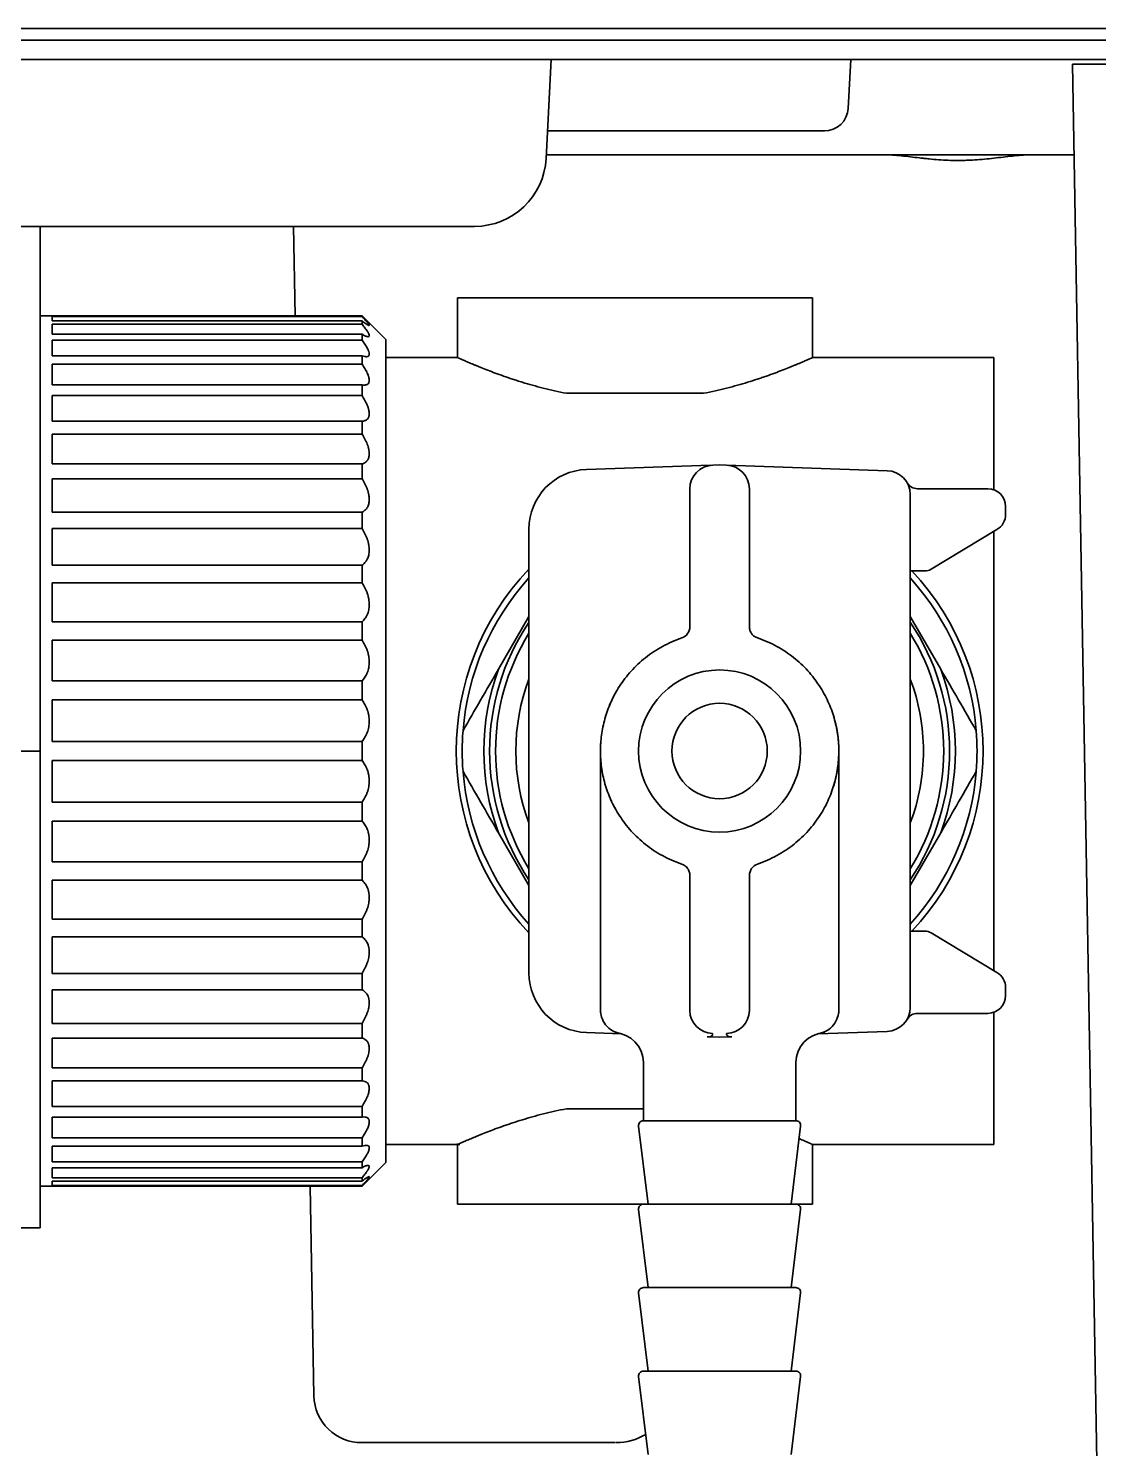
# Model space of a CAD drawing. Extents: x 6336 to 10269, y -393 to 3036.
# Drawn here: x 9516.5 to 9561.4, y 1312.8 to 1372.3 of the extents above; entities that cross this region are included whole.
import ezdxf

# ---------------------------------------------------------------- set-up
doc = ezdxf.new("R2010")
doc.units = 0
doc.header["$LTSCALE"] = 5
doc.layers.add('1', color=7, linetype='CONTINUOUS', true_color=0xffffff)

msp = doc.modelspace()

# ---------------------------------------------------------------- linework, layer by layer
at = {"layer": '1', "color": 7, "linetype": 'Continuous', "lineweight": 35}
for p, q in [((10128.809, 1372.326), (9500.337, 1372.326)), ((10131.473, 1371.826), (9497.273, 1371.826)), ((10131.473, 1371.026), (9497.273, 1371.026)), ((9538.41, 1371.026), (9538.192, 1366.869)), ((9550.973, 1371.026), (9550.865, 1368.974)), ((9560.273, 1370.826), (9564.272, 1370.826)), ((9561.373, 1307.791), (9560.273, 1370.826)), ((9538.252, 1368.026), (9548.869, 1368.026)), ((9548.869, 1368.026), (9549.867, 1368.026)), ((9538.2, 1367.026), (9554.441, 1367.026)), ((9556.504, 1367.026), (9560.339, 1367.026)), ((9515.75, 1364.026), (9535.196, 1364.026)), ((9516.973, 1364.026), (9516.973, 1342.026)), ((9527.661, 1360.275), (9527.595, 1364.026)), ((9534.473, 1361.026), (9549.373, 1361.026)), ((9534.473, 1361.026), (9534.473, 1358.522)), ((9549.373, 1358.522), (9549.373, 1361.026)), ((9517.473, 1360.276), (9516.973, 1360.276)), ((9530.473, 1360.275), (9517.473, 1360.275)), ((9517.473, 1360.064), (9517.473, 1360.247)), ((9517.473, 1360.247), (9530.473, 1360.247)), ((9530.473, 1360.247), (9530.473, 1360.275)), ((9531.473, 1359.276), (9530.61, 1360.139)), ((9530.473, 1360.064), (9517.473, 1360.064)), ((9517.473, 1359.503), (9517.473, 1359.925)), ((9517.473, 1359.925), (9530.473, 1359.925)), ((9530.473, 1359.925), (9530.473, 1360.064)), ((9530.473, 1359.503), (9517.473, 1359.503)), ((9517.473, 1358.601), (9517.473, 1359.254)), ((9517.473, 1359.254), (9530.473, 1359.254)), ((9530.473, 1359.254), (9530.473, 1359.503)), ((9531.473, 1359.276), (9531.473, 1324.776)), ((9530.473, 1358.601), (9517.473, 1358.601)), ((9530.473, 1358.249), (9530.473, 1358.601)), ((9534.482, 1358.526), (9531.473, 1358.526)), ((9556.973, 1358.526), (9549.363, 1358.526)), ((9556.973, 1352.983), (9556.973, 1358.526)), ((9517.473, 1357.377), (9517.473, 1358.249)), ((9517.473, 1358.249), (9530.473, 1358.249)), ((9530.473, 1357.377), (9517.473, 1357.377)), ((9530.473, 1356.927), (9530.473, 1357.377)), ((9517.473, 1355.854), (9517.473, 1356.927)), ((9517.473, 1356.927), (9530.473, 1356.927)), ((9544.796, 1357.026), (9539.05, 1357.026)), ((9530.473, 1355.854), (9517.473, 1355.854)), ((9530.473, 1355.316), (9530.473, 1355.854)), ((9517.473, 1354.062), (9517.473, 1355.316)), ((9517.473, 1355.316), (9530.473, 1355.316)), ((9530.473, 1354.062), (9517.473, 1354.062)), ((9530.473, 1353.446), (9530.473, 1354.062)), ((9539.886, 1353.831), (9545.088, 1354.013)), ((9545.188, 1354.016), (9545.473, 1354.026)), ((9545.473, 1354.026), (9545.758, 1354.016)), ((9545.756, 1354.016), (9552.508, 1353.78)), ((9517.473, 1352.036), (9517.473, 1353.446)), ((9517.473, 1353.446), (9530.473, 1353.446)), ((9553.775, 1353.026), (9556.723, 1353.026)), ((9553.473, 1352.781), (9553.473, 1351.782)), ((9530.473, 1352.036), (9517.473, 1352.036)), ((9530.473, 1351.354), (9530.473, 1352.036)), ((9557.473, 1352.276), (9557.473, 1351.951)), ((9517.473, 1349.815), (9517.473, 1351.354)), ((9517.473, 1351.354), (9530.473, 1351.354)), ((9537.473, 1332.72), (9537.473, 1351.333)), ((9553.473, 1351.782), (9553.473, 1332.271)), ((9557.109, 1351.308), (9554.342, 1349.647)), ((9556.973, 1332.826), (9556.973, 1351.226)), ((9544.223, 1347.24), (9544.223, 1350.518)), ((9546.723, 1350.518), (9546.723, 1347.24)), ((9530.473, 1349.815), (9517.473, 1349.815)), ((9530.473, 1349.08), (9530.473, 1349.815)), ((9553.62, 1349.576), (9553.473, 1349.576)), ((9554.084, 1349.576), (9553.62, 1349.576)), ((9517.473, 1347.442), (9517.473, 1349.08)), ((9517.473, 1349.08), (9530.473, 1349.08)), ((9537.473, 1347.67), (9536.196, 1345.459)), ((9554.749, 1345.459), (9553.473, 1347.67)), ((9530.473, 1347.442), (9517.473, 1347.442)), ((9530.473, 1346.669), (9530.473, 1347.442)), ((9517.473, 1344.964), (9517.473, 1346.669)), ((9517.473, 1346.669), (9530.473, 1346.669)), ((9530.473, 1344.964), (9517.473, 1344.964)), ((9530.473, 1344.167), (9530.473, 1344.964)), ((9517.473, 1342.428), (9517.473, 1344.167)), ((9517.473, 1344.167), (9530.473, 1344.167)), ((9530.473, 1342.428), (9517.473, 1342.428)), ((9530.473, 1341.624), (9530.473, 1342.428)), ((9515.973, 1342.026), (9516.973, 1342.026)), ((9516.973, 1342.026), (9516.973, 1322.026)), ((9540.473, 1342.026), (9540.473, 1331.054)), ((9550.473, 1331.04), (9550.473, 1342.046)), ((9517.473, 1339.885), (9517.473, 1341.624)), ((9517.473, 1341.624), (9530.473, 1341.624)), ((9530.473, 1339.885), (9517.473, 1339.885)), ((9530.473, 1339.089), (9530.473, 1339.885)), ((9517.473, 1337.384), (9517.473, 1339.089)), ((9517.473, 1339.089), (9530.473, 1339.089)), ((9536.196, 1338.593), (9537.473, 1336.383)), ((9553.473, 1336.383), (9554.749, 1338.593)), ((9530.473, 1337.384), (9517.473, 1337.384)), ((9530.473, 1336.61), (9530.473, 1337.384)), ((9517.473, 1334.972), (9517.473, 1336.61)), ((9517.473, 1336.61), (9530.473, 1336.61)), ((9544.223, 1333.534), (9544.223, 1336.812)), ((9546.723, 1336.812), (9546.723, 1333.534)), ((9530.473, 1334.972), (9517.473, 1334.972)), ((9530.473, 1334.238), (9530.473, 1334.972)), ((9517.473, 1332.699), (9517.473, 1334.238)), ((9517.473, 1334.238), (9530.473, 1334.238)), ((9553.473, 1334.476), (9553.62, 1334.476)), ((9553.62, 1334.476), (9554.084, 1334.476)), ((9554.342, 1334.405), (9557.109, 1332.745)), ((9530.473, 1332.699), (9517.473, 1332.699)), ((9530.473, 1332.016), (9530.473, 1332.699)), ((9553.473, 1332.271), (9553.473, 1331.271)), ((9517.473, 1330.606), (9517.473, 1332.016)), ((9517.473, 1332.016), (9530.473, 1332.016)), ((9557.473, 1332.101), (9557.473, 1331.776)), ((9556.723, 1331.026), (9553.775, 1331.026)), ((9556.973, 1325.526), (9556.973, 1331.069)), ((9530.473, 1330.606), (9517.473, 1330.606)), ((9530.473, 1329.99), (9530.473, 1330.606)), ((9517.473, 1328.736), (9517.473, 1329.99)), ((9517.473, 1329.99), (9530.473, 1329.99)), ((9541.342, 1330.17), (9539.886, 1330.221)), ((9544.999, 1330.043), (9544.957, 1330.044)), ((9545.473, 1330.026), (9544.999, 1330.043)), ((9545.947, 1330.043), (9545.473, 1330.026)), ((9545.989, 1330.044), (9545.947, 1330.043)), ((9552.508, 1330.272), (9549.603, 1330.17)), ((9530.473, 1328.736), (9517.473, 1328.736)), ((9530.473, 1328.198), (9530.473, 1328.736)), ((9542.273, 1328.962), (9542.273, 1326.526)), ((9548.673, 1326.526), (9548.673, 1328.962)), ((9517.473, 1327.125), (9517.473, 1328.198)), ((9517.473, 1328.198), (9530.473, 1328.198)), ((9530.473, 1327.125), (9517.473, 1327.125)), ((9530.473, 1326.675), (9530.473, 1327.125)), ((9539.05, 1327.026), (9542.273, 1327.026)), ((9517.473, 1325.803), (9517.473, 1326.675)), ((9517.473, 1326.675), (9530.473, 1326.675)), ((9542.074, 1326.302), (9542.473, 1323.026)), ((9545.473, 1326.526), (9542.273, 1326.526)), ((9548.673, 1326.526), (9545.473, 1326.526)), ((9548.473, 1323.026), (9548.871, 1326.302)), ((9530.473, 1325.803), (9517.473, 1325.803)), ((9530.473, 1325.451), (9530.473, 1325.803)), ((9517.473, 1324.798), (9517.473, 1325.451)), ((9517.473, 1325.451), (9530.473, 1325.451)), ((9531.473, 1325.526), (9534.569, 1325.526)), ((9534.473, 1325.569), (9534.473, 1323.026)), ((9549.363, 1325.526), (9556.973, 1325.526)), ((9549.373, 1323.026), (9549.373, 1325.53)), ((9530.473, 1324.798), (9517.473, 1324.798)), ((9517.473, 1324.128), (9517.473, 1324.549)), ((9517.473, 1324.549), (9530.473, 1324.549)), ((9530.473, 1324.549), (9530.473, 1324.798)), ((9530.616, 1323.919), (9531.473, 1324.776)), ((9530.473, 1324.128), (9517.473, 1324.128)), ((9517.473, 1323.806), (9517.473, 1323.988)), ((9517.473, 1323.988), (9530.473, 1323.988)), ((9530.473, 1323.806), (9517.473, 1323.806)), ((9530.473, 1323.988), (9530.473, 1324.128)), ((9530.473, 1323.778), (9530.473, 1323.806)), ((9516.973, 1323.776), (9517.473, 1323.776)), ((9517.473, 1323.778), (9530.473, 1323.778)), ((9528.451, 1314.991), (9528.298, 1323.777)), ((9534.473, 1323.026), (9541.923, 1323.026)), ((9541.923, 1323.026), (9542.273, 1323.026)), ((9542.074, 1322.802), (9542.473, 1319.526)), ((9548.673, 1323.026), (9542.273, 1323.026)), ((9548.473, 1319.526), (9548.871, 1322.802)), ((9548.673, 1323.026), (9549.373, 1323.026)), ((9515.973, 1322.026), (9516.973, 1322.026)), ((9542.074, 1319.302), (9542.473, 1316.026)), ((9548.673, 1319.526), (9542.273, 1319.526)), ((9548.473, 1316.026), (9548.871, 1319.302)), ((9542.074, 1315.802), (9542.473, 1312.526)), ((9548.673, 1316.026), (9542.273, 1316.026)), ((9548.473, 1312.526), (9548.871, 1315.802)), ((9530.451, 1313.026), (9541.108, 1313.026))]:
    msp.add_line(p, q, dxfattribs=at)
for radius in [3.4, 2]:
    msp.add_circle((9545.473, 1342.026), radius, dxfattribs=at)
for centre, radius, start, end in [((9549.867, 1369.026), 1, 270, 357), ((9535.196, 1367.026), 3, 270, 357), ((9539.973, 1351.333), 2.5, 92, 180), ((9545.223, 1353.017), 1, 92.00026, 180), ((9545.723, 1353.017), 1, 0, 88), ((9552.473, 1352.781), 1, 0, 88), ((9553.775, 1353.526), 0.5, 209.78213, 270), ((9556.723, 1352.276), 0.75, 0, 90), ((9556.723, 1351.951), 0.75, 300.96376, 0), ((9545.473, 1342.026), 11.05, 136.3894, 223.61629), ((9545.473, 1342.026), 11.05, 316.89563, 43.09876), ((9554.084, 1350.076), 0.5, 270, 300.96376), ((9545.473, 1342.026), 10.8, 137.7946, 175.47437), ((9545.473, 1342.026), 10.8, 4.52563, 42.2054), ((9545.473, 1342.026), 9.65, 146.00247, 213.99748), ((9543.723, 1347.24), 0.5, 288.553, 0), ((9545.473, 1342.026), 9.65, 0, 34.00311), ((9545.473, 1342.026), 9.4, 148.33124, 211.66873), ((9545.473, 1342.026), 9.4, 0, 31.67439), ((9545.473, 1342.026), 9.891, 159.69258, 200.30742), ((9545.473, 1342.026), 9.891, 339.69258, 20.30742), ((9545.473, 1342.026), 8.55, 159.3394, 200.66065), ((9545.473, 1342.026), 8.55, 0, 20.66622), ((9545.473, 1342.026), 5, 342.71717, 17.35029), ((9545.473, 1342.026), 10.8, 175.47437, 184.52563), ((9545.473, 1342.026), 10.8, 355.47437, 4.52563), ((9545.473, 1342.026), 9.65, 325.99689, 0), ((9545.473, 1342.026), 9.4, 328.32561, 0), ((9545.473, 1342.026), 8.55, 339.33378, 0), ((9545.473, 1342.026), 10.8, 184.52563, 222.2054), ((9545.473, 1342.026), 10.8, 317.7946, 355.47437), ((9547.223, 1336.812), 0.5, 108.553, 180), ((9554.084, 1333.976), 0.5, 59.03624, 90), ((9556.723, 1332.101), 0.75, 0, 59.03624), ((9539.973, 1332.72), 2.5, 180, 268), ((9556.723, 1331.776), 0.75, 270, 0), ((9552.473, 1331.271), 1, 272, 0), ((9553.775, 1330.526), 0.5, 90, 150.21787), ((9542.273, 1326.326), 0.2, 90, 186.93646), ((9548.673, 1326.326), 0.2, 353.06354, 90), ((9542.273, 1322.826), 0.2, 90, 186.93646), ((9548.673, 1322.826), 0.2, 353.06354, 90), ((9542.273, 1319.326), 0.2, 90, 186.93646), ((9548.673, 1319.326), 0.2, 353.06354, 90), ((9542.273, 1315.826), 0.2, 90, 186.93646), ((9548.673, 1315.826), 0.2, 353.06354, 90), ((9530.451, 1315.026), 2, 181, 270.72164), ((9541.108, 1315.526), 2.5, 270.53943, 300.3369)]:
    msp.add_arc(centre, radius, start, end, dxfattribs=at)
for centre, major_axis, ratio, start_param, end_param in [((9545.223, 1331.142), (-1, 0), 0.9574, 0, 1.527307), ((9545.723, 1331.142), (1, 0), 0.957403, 4.755865, 6.283172), ((9541.023, 1328.962), (0.056, 1.249), 1, 4.757497, 6.295539), ((9549.923, 1328.962), (0.078, -1.248), 1, 3.110904, 4.650467)]:
    msp.add_ellipse(centre, major_axis=major_axis, ratio=ratio, start_param=start_param, end_param=end_param, dxfattribs=at)
for points, knots in [([(9558.576, 1367.026), (9558.459, 1367.026), (9558.339, 1367.021), (9558.097, 1367.006), (9557.973, 1366.995), (9557.723, 1366.97), (9557.597, 1366.956), (9557.34, 1366.926), (9557.209, 1366.911), (9556.947, 1366.881), (9556.815, 1366.867), (9556.55, 1366.841), (9556.416, 1366.829), (9556.148, 1366.809), (9556.014, 1366.802), (9555.81, 1366.794), (9555.742, 1366.792), (9555.606, 1366.789), (9555.538, 1366.789), (9555.333, 1366.789), (9555.197, 1366.792), (9554.927, 1366.802), (9554.793, 1366.81), (9554.525, 1366.829), (9554.391, 1366.841), (9554.192, 1366.861), (9554.126, 1366.868), (9554.026, 1366.878), (9553.993, 1366.882), (9553.928, 1366.889), (9553.763, 1366.908), (9553.602, 1366.927), (9553.347, 1366.956), (9553.221, 1366.97), (9552.972, 1366.995), (9552.849, 1367.006), (9552.607, 1367.021), (9552.487, 1367.026), (9552.37, 1367.026)], [0, 0, 0, 0, 0.0625, 0.0625, 0.125, 0.125, 0.1875, 0.1875, 0.25, 0.25, 0.3125, 0.3125, 0.375, 0.375, 0.4375, 0.4375, 0.46875, 0.46875, 0.5, 0.5, 0.5625, 0.5625, 0.625, 0.625, 0.6875, 0.6875, 0.71875, 0.71875, 0.734375, 0.734375, 0.75, 0.8125, 0.8125, 0.875, 0.875, 0.9375, 0.9375, 1, 1, 1, 1]), ([(9554.441, 1367.026), (9554.61, 1367.026), (9554.78, 1367.028), (9555.124, 1367.03), (9555.298, 1367.031), (9555.648, 1367.031), (9555.822, 1367.03), (9556.165, 1367.028), (9556.336, 1367.026), (9556.504, 1367.026)], [0, 0, 0, 0, 0.25, 0.25, 0.5, 0.5, 0.75, 0.75, 1, 1, 1, 1]), ([(9530.473, 1360.275), (9530.517, 1360.232), (9530.557, 1360.192), (9530.602, 1360.147), (9530.61, 1360.139), (9530.618, 1360.131)], [0, 0, 0, 0, 0.808637, 0.808637, 1, 1, 1, 1]), ([(9530.473, 1360.064), (9530.517, 1360.03), (9530.557, 1359.999), (9530.611, 1359.958), (9530.628, 1359.946), (9530.652, 1359.929), (9530.66, 1359.924), (9530.675, 1359.914), (9530.682, 1359.91), (9530.715, 1359.888), (9530.736, 1359.877), (9530.758, 1359.87), (9530.763, 1359.869), (9530.769, 1359.87), (9530.77, 1359.871), (9530.772, 1359.874), (9530.773, 1359.876), (9530.773, 1359.886), (9530.766, 1359.901), (9530.748, 1359.928), (9530.744, 1359.934), (9530.735, 1359.946), (9530.72, 1359.966), (9530.703, 1359.988), (9530.676, 1360.021), (9530.661, 1360.038), (9530.629, 1360.075), (9530.612, 1360.095), (9530.557, 1360.156), (9530.517, 1360.2), (9530.473, 1360.247)], [0, 0, 0, 0, 0.125, 0.125, 0.1875, 0.1875, 0.21875, 0.21875, 0.25, 0.25, 0.375, 0.375, 0.4375, 0.4375, 0.46875, 0.46875, 0.5, 0.5, 0.625, 0.625, 0.65625, 0.65625, 0.6875, 0.75, 0.75, 0.8125, 0.8125, 0.875, 0.875, 1, 1, 1, 1]), ([(9530.473, 1359.503), (9530.517, 1359.477), (9530.557, 1359.455), (9530.611, 1359.43), (9530.628, 1359.423), (9530.652, 1359.414), (9530.66, 1359.411), (9530.675, 1359.407), (9530.682, 1359.405), (9530.715, 1359.397), (9530.736, 1359.397), (9530.758, 1359.406), (9530.763, 1359.411), (9530.769, 1359.421), (9530.77, 1359.425), (9530.772, 1359.433), (9530.773, 1359.438), (9530.773, 1359.462), (9530.766, 1359.489), (9530.748, 1359.529), (9530.744, 1359.538), (9530.735, 1359.555), (9530.72, 1359.582), (9530.703, 1359.612), (9530.676, 1359.654), (9530.661, 1359.676), (9530.629, 1359.722), (9530.612, 1359.746), (9530.557, 1359.819), (9530.517, 1359.871), (9530.473, 1359.925)], [0, 0, 0, 0, 0.125, 0.125, 0.1875, 0.1875, 0.21875, 0.21875, 0.25, 0.25, 0.375, 0.375, 0.4375, 0.4375, 0.46875, 0.46875, 0.5, 0.5, 0.625, 0.625, 0.65625, 0.65625, 0.6875, 0.75, 0.75, 0.8125, 0.8125, 0.875, 0.875, 1, 1, 1, 1]), ([(9530.473, 1358.601), (9530.517, 1358.585), (9530.557, 1358.573), (9530.611, 1358.563), (9530.628, 1358.561), (9530.652, 1358.56), (9530.66, 1358.56), (9530.675, 1358.561), (9530.682, 1358.561), (9530.715, 1358.567), (9530.736, 1358.578), (9530.758, 1358.604), (9530.763, 1358.615), (9530.769, 1358.633), (9530.77, 1358.64), (9530.772, 1358.654), (9530.773, 1358.661), (9530.773, 1358.699), (9530.766, 1358.736), (9530.748, 1358.789), (9530.744, 1358.8), (9530.735, 1358.823), (9530.72, 1358.857), (9530.703, 1358.894), (9530.676, 1358.944), (9530.661, 1358.971), (9530.629, 1359.025), (9530.612, 1359.053), (9530.557, 1359.137), (9530.517, 1359.195), (9530.473, 1359.254)], [0, 0, 0, 0, 0.125, 0.125, 0.1875, 0.1875, 0.21875, 0.21875, 0.25, 0.25, 0.375, 0.375, 0.4375, 0.4375, 0.46875, 0.46875, 0.5, 0.5, 0.625, 0.625, 0.65625, 0.65625, 0.6875, 0.75, 0.75, 0.8125, 0.8125, 0.875, 0.875, 1, 1, 1, 1]), ([(9539.05, 1357.026), (9538.88, 1357.059), (9538.714, 1357.093), (9538.39, 1357.166), (9538.073, 1357.241), (9537.621, 1357.362), (9537.334, 1357.446), (9537.124, 1357.511), (9537.056, 1357.532), (9536.953, 1357.564), (9536.92, 1357.575), (9536.853, 1357.597), (9536.687, 1357.651), (9536.403, 1357.748), (9536.055, 1357.874), (9535.737, 1357.994), (9535.545, 1358.07), (9535.432, 1358.116), (9535.409, 1358.125), (9535.365, 1358.143), (9535.344, 1358.152), (9535.28, 1358.178), (9535.239, 1358.195), (9535.12, 1358.244), (9534.976, 1358.305), (9534.796, 1358.383), (9534.701, 1358.424), (9534.619, 1358.461), (9534.584, 1358.476), (9534.549, 1358.492), (9534.543, 1358.495), (9534.531, 1358.5), (9534.514, 1358.508), (9534.501, 1358.514), (9534.48, 1358.523), (9534.473, 1358.526), (9534.473, 1358.526), (9534.473, 1358.526)], [0, 0, 0, 0, 0.062472, 0.062472, 0.124944, 0.187415, 0.249887, 0.249887, 0.281123, 0.281123, 0.296741, 0.296741, 0.312359, 0.374831, 0.437303, 0.499774, 0.562246, 0.562246, 0.577864, 0.577864, 0.593482, 0.593482, 0.624718, 0.624718, 0.68719, 0.749662, 0.812134, 0.812134, 0.874605, 0.874605, 0.890223, 0.890223, 0.905841, 0.937077, 0.937077, 0.999549, 1, 1, 1, 1]), ([(9549.373, 1358.526), (9549.373, 1358.526), (9549.359, 1358.52), (9549.318, 1358.502), (9549.284, 1358.486), (9549.277, 1358.483), (9549.261, 1358.476), (9549.253, 1358.472), (9549.227, 1358.461), (9549.208, 1358.452), (9549.146, 1358.425), (9549.051, 1358.383), (9548.871, 1358.305), (9548.725, 1358.244), (9548.607, 1358.195), (9548.566, 1358.178), (9548.502, 1358.152), (9548.48, 1358.143), (9548.436, 1358.125), (9548.325, 1358.08), (9548.109, 1357.994), (9547.79, 1357.873), (9547.557, 1357.789), (9547.375, 1357.725), (9547.282, 1357.693), (9547.185, 1357.661), (9547.121, 1357.639), (9547.088, 1357.628), (9546.923, 1357.574), (9546.652, 1357.488), (9546.223, 1357.362), (9545.772, 1357.241), (9545.456, 1357.166), (9545.132, 1357.093), (9544.966, 1357.059), (9544.796, 1357.026)], [0, 0, 0, 0, 0.062394, 0.124901, 0.124901, 0.140528, 0.140528, 0.156155, 0.156155, 0.187408, 0.187408, 0.249915, 0.312422, 0.374929, 0.374929, 0.406183, 0.406183, 0.42181, 0.42181, 0.437436, 0.499944, 0.562451, 0.624958, 0.624958, 0.656211, 0.671838, 0.671838, 0.687465, 0.687465, 0.749972, 0.812479, 0.874986, 0.937493, 0.937493, 1, 1, 1, 1]), ([(9530.473, 1357.377), (9530.517, 1357.37), (9530.557, 1357.368), (9530.611, 1357.374), (9530.628, 1357.377), (9530.652, 1357.384), (9530.66, 1357.387), (9530.675, 1357.393), (9530.682, 1357.396), (9530.715, 1357.416), (9530.736, 1357.437), (9530.758, 1357.48), (9530.763, 1357.496), (9530.769, 1357.522), (9530.77, 1357.531), (9530.772, 1357.55), (9530.773, 1357.56), (9530.773, 1357.612), (9530.766, 1357.658), (9530.748, 1357.723), (9530.744, 1357.736), (9530.735, 1357.763), (9530.72, 1357.804), (9530.703, 1357.847), (9530.676, 1357.905), (9530.661, 1357.935), (9530.629, 1357.997), (9530.612, 1358.028), (9530.557, 1358.121), (9530.517, 1358.184), (9530.473, 1358.249)], [0, 0, 0, 0, 0.125, 0.125, 0.1875, 0.1875, 0.21875, 0.21875, 0.25, 0.25, 0.375, 0.375, 0.4375, 0.4375, 0.46875, 0.46875, 0.5, 0.5, 0.625, 0.625, 0.65625, 0.65625, 0.6875, 0.75, 0.75, 0.8125, 0.8125, 0.875, 0.875, 1, 1, 1, 1]), ([(9530.473, 1355.854), (9530.517, 1355.857), (9530.557, 1355.865), (9530.611, 1355.886), (9530.628, 1355.894), (9530.652, 1355.909), (9530.66, 1355.914), (9530.675, 1355.926), (9530.682, 1355.932), (9530.715, 1355.965), (9530.736, 1355.997), (9530.758, 1356.054), (9530.763, 1356.075), (9530.769, 1356.109), (9530.77, 1356.121), (9530.772, 1356.145), (9530.773, 1356.157), (9530.773, 1356.221), (9530.766, 1356.276), (9530.748, 1356.351), (9530.744, 1356.367), (9530.735, 1356.397), (9530.72, 1356.444), (9530.703, 1356.492), (9530.676, 1356.557), (9530.661, 1356.59), (9530.629, 1356.658), (9530.612, 1356.691), (9530.557, 1356.792), (9530.517, 1356.86), (9530.473, 1356.927)], [0, 0, 0, 0, 0.125, 0.125, 0.1875, 0.1875, 0.21875, 0.21875, 0.25, 0.25, 0.375, 0.375, 0.4375, 0.4375, 0.46875, 0.46875, 0.5, 0.5, 0.625, 0.625, 0.65625, 0.65625, 0.6875, 0.75, 0.75, 0.8125, 0.8125, 0.875, 0.875, 1, 1, 1, 1]), ([(9530.473, 1354.062), (9530.517, 1354.075), (9530.557, 1354.093), (9530.611, 1354.128), (9530.628, 1354.142), (9530.652, 1354.164), (9530.66, 1354.172), (9530.675, 1354.189), (9530.682, 1354.197), (9530.715, 1354.242), (9530.736, 1354.284), (9530.758, 1354.356), (9530.763, 1354.381), (9530.769, 1354.422), (9530.77, 1354.436), (9530.772, 1354.465), (9530.773, 1354.479), (9530.773, 1354.553), (9530.766, 1354.617), (9530.748, 1354.701), (9530.744, 1354.718), (9530.735, 1354.752), (9530.72, 1354.804), (9530.703, 1354.856), (9530.676, 1354.926), (9530.661, 1354.962), (9530.629, 1355.034), (9530.612, 1355.069), (9530.557, 1355.176), (9530.517, 1355.246), (9530.473, 1355.316)], [0, 0, 0, 0, 0.125, 0.125, 0.1875, 0.1875, 0.21875, 0.21875, 0.25, 0.25, 0.375, 0.375, 0.4375, 0.4375, 0.46875, 0.46875, 0.5, 0.5, 0.625, 0.625, 0.65625, 0.65625, 0.6875, 0.75, 0.75, 0.8125, 0.8125, 0.875, 0.875, 1, 1, 1, 1]), ([(9530.473, 1352.036), (9530.517, 1352.058), (9530.557, 1352.086), (9530.611, 1352.135), (9530.628, 1352.153), (9530.652, 1352.183), (9530.66, 1352.193), (9530.675, 1352.214), (9530.682, 1352.225), (9530.715, 1352.282), (9530.736, 1352.333), (9530.758, 1352.417), (9530.763, 1352.447), (9530.769, 1352.494), (9530.77, 1352.51), (9530.772, 1352.543), (9530.773, 1352.559), (9530.773, 1352.642), (9530.766, 1352.712), (9530.748, 1352.803), (9530.744, 1352.822), (9530.735, 1352.859), (9530.72, 1352.914), (9530.703, 1352.97), (9530.676, 1353.044), (9530.661, 1353.082), (9530.629, 1353.157), (9530.612, 1353.194), (9530.557, 1353.303), (9530.517, 1353.375), (9530.473, 1353.446)], [0, 0, 0, 0, 0.125, 0.125, 0.1875, 0.1875, 0.21875, 0.21875, 0.25, 0.25, 0.375, 0.375, 0.4375, 0.4375, 0.46875, 0.46875, 0.5, 0.5, 0.625, 0.625, 0.65625, 0.65625, 0.6875, 0.75, 0.75, 0.8125, 0.8125, 0.875, 0.875, 1, 1, 1, 1]), ([(9544.223, 1350.518), (9544.223, 1350.709), (9544.223, 1351.089), (9544.223, 1351.627), (9544.223, 1352.106), (9544.223, 1352.497), (9544.223, 1352.787), (9544.223, 1352.973), (9544.223, 1353.017), (9544.223, 1353.017)], [0, 0, 0, 0, 0.146168, 0.289853, 0.434024, 0.577627, 0.714047, 0.851827, 1, 1, 1, 1]), ([(9546.723, 1353.017), (9546.723, 1353.017), (9546.723, 1352.972), (9546.723, 1352.775), (9546.723, 1352.461), (9546.723, 1352.055), (9546.723, 1351.589), (9546.723, 1351.075), (9546.723, 1350.709), (9546.723, 1350.518)], [0, 0, 0, 0, 0.148263, 0.293914, 0.439938, 0.585587, 0.720883, 0.853972, 1, 1, 1, 1]), ([(9553.466, 1353.135), (9553.456, 1353.142), (9553.429, 1353.162), (9553.395, 1353.199), (9553.369, 1353.234), (9553.355, 1353.254), (9553.35, 1353.262), (9553.348, 1353.265), (9553.346, 1353.268), (9553.345, 1353.27), (9553.345, 1353.271), (9553.345, 1353.271)], [0, 0, 0, 0, 0.157522, 0.457845, 0.663802, 0.746182, 0.786336, 0.817882, 0.862361, 0.947588, 1, 1, 1, 1]), ([(9530.473, 1349.815), (9530.517, 1349.846), (9530.557, 1349.883), (9530.611, 1349.946), (9530.628, 1349.968), (9530.652, 1350.004), (9530.66, 1350.016), (9530.675, 1350.042), (9530.682, 1350.055), (9530.715, 1350.122), (9530.736, 1350.181), (9530.758, 1350.277), (9530.763, 1350.31), (9530.769, 1350.362), (9530.77, 1350.38), (9530.772, 1350.416), (9530.773, 1350.434), (9530.773, 1350.524), (9530.766, 1350.6), (9530.748, 1350.696), (9530.744, 1350.716), (9530.735, 1350.755), (9530.72, 1350.813), (9530.703, 1350.871), (9530.676, 1350.948), (9530.661, 1350.986), (9530.629, 1351.063), (9530.612, 1351.101), (9530.557, 1351.212), (9530.517, 1351.284), (9530.473, 1351.354)], [0, 0, 0, 0, 0.125, 0.125, 0.1875, 0.1875, 0.21875, 0.21875, 0.25, 0.25, 0.375, 0.375, 0.4375, 0.4375, 0.46875, 0.46875, 0.5, 0.5, 0.625, 0.625, 0.65625, 0.65625, 0.6875, 0.75, 0.75, 0.8125, 0.8125, 0.875, 0.875, 1, 1, 1, 1]), ([(9530.473, 1347.442), (9530.517, 1347.482), (9530.557, 1347.526), (9530.611, 1347.602), (9530.628, 1347.628), (9530.652, 1347.67), (9530.66, 1347.684), (9530.675, 1347.713), (9530.682, 1347.728), (9530.715, 1347.805), (9530.736, 1347.87), (9530.758, 1347.975), (9530.763, 1348.012), (9530.769, 1348.068), (9530.77, 1348.087), (9530.772, 1348.126), (9530.773, 1348.145), (9530.773, 1348.241), (9530.766, 1348.32), (9530.748, 1348.421), (9530.744, 1348.441), (9530.735, 1348.481), (9530.72, 1348.541), (9530.703, 1348.6), (9530.676, 1348.678), (9530.661, 1348.717), (9530.629, 1348.793), (9530.612, 1348.831), (9530.557, 1348.941), (9530.517, 1349.012), (9530.473, 1349.08)], [0, 0, 0, 0, 0.125, 0.125, 0.1875, 0.1875, 0.21875, 0.21875, 0.25, 0.25, 0.375, 0.375, 0.4375, 0.4375, 0.46875, 0.46875, 0.5, 0.5, 0.625, 0.625, 0.65625, 0.65625, 0.6875, 0.75, 0.75, 0.8125, 0.8125, 0.875, 0.875, 1, 1, 1, 1]), ([(9546.723, 1347.24), (9546.723, 1347.188), (9546.731, 1347.136), (9546.763, 1347.037), (9546.787, 1346.991), (9546.847, 1346.906), (9546.884, 1346.869), (9546.968, 1346.807), (9547.015, 1346.783), (9547.064, 1346.766)], [0, 0, 0, 0, 0.25, 0.25, 0.5, 0.5, 0.75, 0.75, 1, 1, 1, 1]), ([(9530.473, 1344.964), (9530.517, 1345.011), (9530.557, 1345.063), (9530.611, 1345.149), (9530.628, 1345.179), (9530.652, 1345.226), (9530.66, 1345.242), (9530.675, 1345.274), (9530.682, 1345.291), (9530.715, 1345.375), (9530.736, 1345.446), (9530.758, 1345.558), (9530.763, 1345.597), (9530.769, 1345.656), (9530.77, 1345.677), (9530.772, 1345.717), (9530.773, 1345.737), (9530.773, 1345.837), (9530.766, 1345.918), (9530.748, 1346.02), (9530.744, 1346.041), (9530.735, 1346.081), (9530.72, 1346.142), (9530.703, 1346.201), (9530.676, 1346.278), (9530.661, 1346.317), (9530.629, 1346.392), (9530.612, 1346.429), (9530.557, 1346.536), (9530.517, 1346.604), (9530.473, 1346.669)], [0, 0, 0, 0, 0.125, 0.125, 0.1875, 0.1875, 0.21875, 0.21875, 0.25, 0.25, 0.375, 0.375, 0.4375, 0.4375, 0.46875, 0.46875, 0.5, 0.5, 0.625, 0.625, 0.65625, 0.65625, 0.6875, 0.75, 0.75, 0.8125, 0.8125, 0.875, 0.875, 1, 1, 1, 1]), ([(9543.882, 1337.286), (9543.598, 1337.381), (9543.328, 1337.5), (9542.82, 1337.778), (9542.583, 1337.936), (9542.145, 1338.284), (9541.945, 1338.473), (9541.584, 1338.872), (9541.423, 1339.083), (9541.14, 1339.518), (9541.018, 1339.742), (9540.813, 1340.197), (9540.729, 1340.427), (9540.598, 1340.887), (9540.551, 1341.118), (9540.488, 1341.572), (9540.473, 1341.797), (9540.473, 1342.03), (9540.473, 1342.043), (9540.473, 1342.071), (9540.473, 1342.113), (9540.476, 1342.21), (9540.48, 1342.294), (9540.491, 1342.462), (9540.502, 1342.576), (9540.548, 1342.918), (9540.595, 1343.149), (9540.725, 1343.611), (9540.808, 1343.843), (9541.013, 1344.299), (9541.134, 1344.525), (9541.417, 1344.962), (9541.578, 1345.173), (9541.94, 1345.575), (9542.141, 1345.764), (9542.579, 1346.113), (9542.817, 1346.272), (9543.326, 1346.551), (9543.597, 1346.671), (9543.882, 1346.766)], [0, 0, 0, 0, 0.0625, 0.0625, 0.125, 0.125, 0.1875, 0.1875, 0.25, 0.25, 0.3125, 0.3125, 0.375, 0.375, 0.4375, 0.4375, 0.5, 0.5, 0.503906, 0.503906, 0.507812, 0.515625, 0.53125, 0.53125, 0.5625, 0.5625, 0.625, 0.625, 0.6875, 0.6875, 0.75, 0.75, 0.8125, 0.8125, 0.875, 0.875, 0.9375, 0.9375, 1, 1, 1, 1]), ([(9547.064, 1346.766), (9547.346, 1346.672), (9547.615, 1346.553), (9548.119, 1346.278), (9548.355, 1346.121), (9548.791, 1345.777), (9548.99, 1345.59), (9549.351, 1345.194), (9549.511, 1344.985), (9549.794, 1344.554), (9549.916, 1344.332), (9550.122, 1343.882), (9550.207, 1343.654), (9550.34, 1343.197), (9550.388, 1342.969), (9550.454, 1342.518), (9550.47, 1342.295), (9550.473, 1342.076), (9550.473, 1342.074), (9550.473, 1342.071), (9550.473, 1342.066), (9550.473, 1342.053), (9550.473, 1342.029), (9550.473, 1341.98), (9550.471, 1341.882), (9550.468, 1341.798), (9550.458, 1341.628), (9550.448, 1341.514), (9550.404, 1341.169), (9550.359, 1340.936), (9550.23, 1340.469), (9550.148, 1340.236), (9549.945, 1339.775), (9549.823, 1339.548), (9549.54, 1339.107), (9549.379, 1338.893), (9549.016, 1338.488), (9548.815, 1338.296), (9548.374, 1337.944), (9548.135, 1337.784), (9547.623, 1337.503), (9547.35, 1337.382), (9547.064, 1337.286)], [0, 0, 0, 0, 0.0625, 0.0625, 0.125, 0.125, 0.1875, 0.1875, 0.25, 0.25, 0.3125, 0.3125, 0.375, 0.375, 0.4375, 0.4375, 0.5, 0.5, 0.500488, 0.500488, 0.500977, 0.501953, 0.503906, 0.507812, 0.515625, 0.53125, 0.53125, 0.5625, 0.5625, 0.625, 0.625, 0.6875, 0.6875, 0.75, 0.75, 0.8125, 0.8125, 0.875, 0.875, 0.9375, 0.9375, 1, 1, 1, 1]), ([(9534.707, 1342.878), (9534.952, 1343.303), (9535.198, 1343.73), (9535.695, 1344.59), (9535.945, 1345.023), (9536.196, 1345.459)], [0, 0, 0, 0, 0.5, 0.5, 1, 1, 1, 1]), ([(9554.749, 1345.459), (9555.001, 1345.023), (9555.251, 1344.59), (9555.747, 1343.73), (9555.994, 1343.303), (9556.239, 1342.878)], [0, 0, 0, 0, 0.5, 0.5, 1, 1, 1, 1]), ([(9530.473, 1342.428), (9530.517, 1342.483), (9530.557, 1342.541), (9530.611, 1342.636), (9530.628, 1342.668), (9530.652, 1342.719), (9530.66, 1342.737), (9530.675, 1342.772), (9530.682, 1342.79), (9530.715, 1342.88), (9530.736, 1342.955), (9530.758, 1343.073), (9530.763, 1343.113), (9530.769, 1343.174), (9530.77, 1343.195), (9530.772, 1343.236), (9530.773, 1343.256), (9530.773, 1343.359), (9530.766, 1343.441), (9530.748, 1343.543), (9530.744, 1343.563), (9530.735, 1343.603), (9530.72, 1343.663), (9530.703, 1343.72), (9530.676, 1343.796), (9530.661, 1343.833), (9530.629, 1343.906), (9530.612, 1343.941), (9530.557, 1344.043), (9530.517, 1344.107), (9530.473, 1344.167)], [0, 0, 0, 0, 0.125, 0.125, 0.1875, 0.1875, 0.21875, 0.21875, 0.25, 0.25, 0.375, 0.375, 0.4375, 0.4375, 0.46875, 0.46875, 0.5, 0.5, 0.625, 0.625, 0.65625, 0.65625, 0.6875, 0.75, 0.75, 0.8125, 0.8125, 0.875, 0.875, 1, 1, 1, 1]), ([(9540.681, 1343.454), (9540.729, 1343.615), (9540.785, 1343.773), (9540.89, 1344.027), (9540.934, 1344.126), (9541.029, 1344.321), (9541.08, 1344.417), (9541.135, 1344.512)], [0, 0, 0, 0, 0.436142, 0.436142, 0.718071, 0.718071, 1, 1, 1, 1]), ([(9530.473, 1339.885), (9530.517, 1339.945), (9530.557, 1340.009), (9530.611, 1340.111), (9530.628, 1340.145), (9530.652, 1340.199), (9530.66, 1340.218), (9530.675, 1340.255), (9530.682, 1340.274), (9530.715, 1340.368), (9530.736, 1340.446), (9530.758, 1340.566), (9530.763, 1340.607), (9530.769, 1340.669), (9530.77, 1340.69), (9530.772, 1340.731), (9530.773, 1340.752), (9530.773, 1340.855), (9530.766, 1340.935), (9530.748, 1341.035), (9530.744, 1341.055), (9530.735, 1341.094), (9530.72, 1341.152), (9530.703, 1341.207), (9530.676, 1341.279), (9530.661, 1341.314), (9530.629, 1341.383), (9530.612, 1341.416), (9530.557, 1341.511), (9530.517, 1341.569), (9530.473, 1341.624)], [0, 0, 0, 0, 0.125, 0.125, 0.1875, 0.1875, 0.21875, 0.21875, 0.25, 0.25, 0.375, 0.375, 0.4375, 0.4375, 0.46875, 0.46875, 0.5, 0.5, 0.625, 0.625, 0.65625, 0.65625, 0.6875, 0.75, 0.75, 0.8125, 0.8125, 0.875, 0.875, 1, 1, 1, 1]), ([(9536.196, 1338.593), (9535.945, 1339.029), (9535.695, 1339.462), (9535.198, 1340.322), (9534.952, 1340.749), (9534.707, 1341.174)], [0, 0, 0, 0, 0.5, 0.5, 1, 1, 1, 1]), ([(9556.239, 1341.174), (9555.994, 1340.749), (9555.747, 1340.322), (9555.251, 1339.462), (9555.001, 1339.029), (9554.749, 1338.593)], [0, 0, 0, 0, 0.5, 0.5, 1, 1, 1, 1]), ([(9541.135, 1339.54), (9541.108, 1339.588), (9541.081, 1339.635), (9541.03, 1339.732), (9541.005, 1339.78), (9540.948, 1339.897), (9540.916, 1339.966), (9540.886, 1340.035)], [0, 0, 0, 0, 0.293816, 0.293816, 0.587633, 0.587633, 1, 1, 1, 1]), ([(9530.473, 1337.384), (9530.517, 1337.448), (9530.557, 1337.516), (9530.611, 1337.623), (9530.628, 1337.659), (9530.652, 1337.715), (9530.66, 1337.734), (9530.675, 1337.773), (9530.682, 1337.792), (9530.715, 1337.889), (9530.736, 1337.968), (9530.758, 1338.089), (9530.763, 1338.129), (9530.769, 1338.191), (9530.77, 1338.212), (9530.772, 1338.252), (9530.773, 1338.273), (9530.773, 1338.373), (9530.766, 1338.452), (9530.748, 1338.547), (9530.744, 1338.566), (9530.735, 1338.603), (9530.72, 1338.658), (9530.703, 1338.71), (9530.676, 1338.777), (9530.661, 1338.81), (9530.629, 1338.872), (9530.612, 1338.902), (9530.557, 1338.989), (9530.517, 1339.041), (9530.473, 1339.089)], [0, 0, 0, 0, 0.125, 0.125, 0.1875, 0.1875, 0.21875, 0.21875, 0.25, 0.25, 0.375, 0.375, 0.4375, 0.4375, 0.46875, 0.46875, 0.5, 0.5, 0.625, 0.625, 0.65625, 0.65625, 0.6875, 0.75, 0.75, 0.8125, 0.8125, 0.875, 0.875, 1, 1, 1, 1]), ([(9544.223, 1336.812), (9544.223, 1336.864), (9544.215, 1336.916), (9544.183, 1337.015), (9544.159, 1337.062), (9544.098, 1337.146), (9544.062, 1337.183), (9543.978, 1337.245), (9543.931, 1337.269), (9543.882, 1337.286)], [0, 0, 0, 0, 0.25, 0.25, 0.5, 0.5, 0.75, 0.75, 1, 1, 1, 1]), ([(9530.473, 1334.972), (9530.517, 1335.04), (9530.557, 1335.111), (9530.611, 1335.221), (9530.628, 1335.258), (9530.652, 1335.315), (9530.66, 1335.334), (9530.675, 1335.373), (9530.682, 1335.392), (9530.715, 1335.49), (9530.736, 1335.569), (9530.758, 1335.688), (9530.763, 1335.727), (9530.769, 1335.787), (9530.77, 1335.807), (9530.772, 1335.847), (9530.773, 1335.866), (9530.773, 1335.963), (9530.766, 1336.037), (9530.748, 1336.126), (9530.744, 1336.144), (9530.735, 1336.178), (9530.72, 1336.229), (9530.703, 1336.277), (9530.676, 1336.338), (9530.661, 1336.367), (9530.629, 1336.424), (9530.612, 1336.45), (9530.557, 1336.526), (9530.517, 1336.57), (9530.473, 1336.61)], [0, 0, 0, 0, 0.125, 0.125, 0.1875, 0.1875, 0.21875, 0.21875, 0.25, 0.25, 0.375, 0.375, 0.4375, 0.4375, 0.46875, 0.46875, 0.5, 0.5, 0.625, 0.625, 0.65625, 0.65625, 0.6875, 0.75, 0.75, 0.8125, 0.8125, 0.875, 0.875, 1, 1, 1, 1]), ([(9530.473, 1332.699), (9530.517, 1332.768), (9530.557, 1332.84), (9530.611, 1332.951), (9530.628, 1332.988), (9530.652, 1333.045), (9530.66, 1333.064), (9530.675, 1333.103), (9530.682, 1333.122), (9530.715, 1333.218), (9530.736, 1333.295), (9530.758, 1333.41), (9530.763, 1333.448), (9530.769, 1333.505), (9530.77, 1333.524), (9530.772, 1333.561), (9530.773, 1333.58), (9530.773, 1333.67), (9530.766, 1333.739), (9530.748, 1333.821), (9530.744, 1333.837), (9530.735, 1333.868), (9530.72, 1333.914), (9530.703, 1333.956), (9530.676, 1334.01), (9530.661, 1334.035), (9530.629, 1334.084), (9530.612, 1334.106), (9530.557, 1334.17), (9530.517, 1334.206), (9530.473, 1334.238)], [0, 0, 0, 0, 0.125, 0.125, 0.1875, 0.1875, 0.21875, 0.21875, 0.25, 0.25, 0.375, 0.375, 0.4375, 0.4375, 0.46875, 0.46875, 0.5, 0.5, 0.625, 0.625, 0.65625, 0.65625, 0.6875, 0.75, 0.75, 0.8125, 0.8125, 0.875, 0.875, 1, 1, 1, 1]), ([(9544.223, 1331.142), (9544.223, 1331.194), (9544.223, 1331.336), (9544.223, 1331.65), (9544.223, 1332.041), (9544.223, 1332.491), (9544.223, 1332.992), (9544.223, 1333.349), (9544.223, 1333.534)], [0, 0, 0, 0, 0.170153, 0.338815, 0.505661, 0.664621, 0.826311, 1, 1, 1, 1]), ([(9546.723, 1333.534), (9546.723, 1333.357), (9546.723, 1333.004), (9546.723, 1332.502), (9546.723, 1332.045), (9546.723, 1331.65), (9546.723, 1331.337), (9546.723, 1331.194), (9546.723, 1331.142)], [0, 0, 0, 0, 0.166853, 0.330789, 0.494535, 0.660664, 0.82941, 1, 1, 1, 1]), ([(9530.473, 1330.606), (9530.517, 1330.677), (9530.557, 1330.748), (9530.611, 1330.858), (9530.628, 1330.895), (9530.652, 1330.95), (9530.66, 1330.969), (9530.675, 1331.006), (9530.682, 1331.025), (9530.715, 1331.118), (9530.736, 1331.191), (9530.758, 1331.3), (9530.763, 1331.335), (9530.769, 1331.389), (9530.77, 1331.406), (9530.772, 1331.441), (9530.773, 1331.458), (9530.773, 1331.541), (9530.766, 1331.603), (9530.748, 1331.675), (9530.744, 1331.689), (9530.735, 1331.716), (9530.72, 1331.756), (9530.703, 1331.792), (9530.676, 1331.837), (9530.661, 1331.859), (9530.629, 1331.898), (9530.612, 1331.916), (9530.557, 1331.966), (9530.517, 1331.994), (9530.473, 1332.016)], [0, 0, 0, 0, 0.125, 0.125, 0.1875, 0.1875, 0.21875, 0.21875, 0.25, 0.25, 0.375, 0.375, 0.4375, 0.4375, 0.46875, 0.46875, 0.5, 0.5, 0.625, 0.625, 0.65625, 0.65625, 0.6875, 0.75, 0.75, 0.8125, 0.8125, 0.875, 0.875, 1, 1, 1, 1]), ([(9540.475, 1331.198), (9540.472, 1331.08), (9540.504, 1330.851), (9540.674, 1330.529), (9540.95, 1330.291), (9541.166, 1330.209), (9541.282, 1330.185)], [0, 0, 0, 0, 0.242095, 0.500006, 0.757914, 1, 1, 1, 1]), ([(9549.664, 1330.185), (9549.78, 1330.209), (9549.996, 1330.291), (9550.271, 1330.529), (9550.442, 1330.851), (9550.473, 1331.08), (9550.471, 1331.198)], [0, 0, 0, 0, 0.242094, 0.500003, 0.75791, 1, 1, 1, 1]), ([(9530.473, 1328.736), (9530.517, 1328.806), (9530.557, 1328.876), (9530.611, 1328.982), (9530.628, 1329.017), (9530.652, 1329.071), (9530.66, 1329.089), (9530.675, 1329.124), (9530.682, 1329.142), (9530.715, 1329.23), (9530.736, 1329.299), (9530.758, 1329.398), (9530.763, 1329.431), (9530.769, 1329.479), (9530.77, 1329.495), (9530.772, 1329.526), (9530.773, 1329.541), (9530.773, 1329.615), (9530.766, 1329.669), (9530.748, 1329.73), (9530.744, 1329.742), (9530.735, 1329.765), (9530.72, 1329.798), (9530.703, 1329.827), (9530.676, 1329.863), (9530.661, 1329.88), (9530.629, 1329.91), (9530.612, 1329.923), (9530.557, 1329.959), (9530.517, 1329.977), (9530.473, 1329.99)], [0, 0, 0, 0, 0.125, 0.125, 0.1875, 0.1875, 0.21875, 0.21875, 0.25, 0.25, 0.375, 0.375, 0.4375, 0.4375, 0.46875, 0.46875, 0.5, 0.5, 0.625, 0.625, 0.65625, 0.65625, 0.6875, 0.75, 0.75, 0.8125, 0.8125, 0.875, 0.875, 1, 1, 1, 1]), ([(9545.179, 1330.185), (9545.179, 1330.183), (9545.18, 1330.179), (9545.179, 1330.172), (9545.179, 1330.165), (9545.179, 1330.159), (9545.178, 1330.153), (9545.177, 1330.147), (9545.176, 1330.141), (9545.175, 1330.135), (9545.174, 1330.13), (9545.172, 1330.125), (9545.171, 1330.12), (9545.169, 1330.115), (9545.167, 1330.11), (9545.164, 1330.106), (9545.162, 1330.101), (9545.159, 1330.097), (9545.157, 1330.093), (9545.154, 1330.089), (9545.151, 1330.085), (9545.147, 1330.082), (9545.144, 1330.078), (9545.14, 1330.075), (9545.136, 1330.072), (9545.132, 1330.069), (9545.128, 1330.067), (9545.124, 1330.064), (9545.119, 1330.062), (9545.115, 1330.059), (9545.11, 1330.057), (9545.105, 1330.055), (9545.099, 1330.053), (9545.094, 1330.052), (9545.088, 1330.05), (9545.083, 1330.049), (9545.077, 1330.047), (9545.071, 1330.046), (9545.064, 1330.045), (9545.058, 1330.045), (9545.051, 1330.044), (9545.044, 1330.043), (9545.037, 1330.043), (9545.03, 1330.043), (9545.022, 1330.042), (9545.015, 1330.042), (9545.007, 1330.042), (9545.002, 1330.043), (9544.999, 1330.043)], [0, 0, 0, 0, 0.022921, 0.045768, 0.068543, 0.091246, 0.11388, 0.136445, 0.158943, 0.181375, 0.203743, 0.226048, 0.248291, 0.270475, 0.292599, 0.314667, 0.33668, 0.358638, 0.380543, 0.402397, 0.424202, 0.445959, 0.467669, 0.489334, 0.510956, 0.532536, 0.554076, 0.575577, 0.597042, 0.61847, 0.639865, 0.661228, 0.68256, 0.703863, 0.725139, 0.746389, 0.767615, 0.788819, 0.810003, 0.831167, 0.852314, 0.873445, 0.894563, 0.915668, 0.936763, 0.957848, 0.978927, 1, 1, 1, 1]), ([(9530.473, 1327.125), (9530.517, 1327.192), (9530.557, 1327.26), (9530.611, 1327.36), (9530.628, 1327.394), (9530.652, 1327.444), (9530.66, 1327.46), (9530.675, 1327.493), (9530.682, 1327.51), (9530.715, 1327.591), (9530.736, 1327.654), (9530.758, 1327.743), (9530.763, 1327.772), (9530.769, 1327.814), (9530.77, 1327.828), (9530.772, 1327.855), (9530.773, 1327.868), (9530.773, 1327.931), (9530.766, 1327.976), (9530.748, 1328.025), (9530.744, 1328.035), (9530.735, 1328.053), (9530.72, 1328.078), (9530.703, 1328.1), (9530.676, 1328.126), (9530.661, 1328.138), (9530.629, 1328.158), (9530.612, 1328.166), (9530.557, 1328.187), (9530.517, 1328.195), (9530.473, 1328.198)], [0, 0, 0, 0, 0.125, 0.125, 0.1875, 0.1875, 0.21875, 0.21875, 0.25, 0.25, 0.375, 0.375, 0.4375, 0.4375, 0.46875, 0.46875, 0.5, 0.5, 0.625, 0.625, 0.65625, 0.65625, 0.6875, 0.75, 0.75, 0.8125, 0.8125, 0.875, 0.875, 1, 1, 1, 1]), ([(9534.473, 1325.526), (9534.473, 1325.526), (9534.486, 1325.532), (9534.527, 1325.551), (9534.562, 1325.566), (9534.569, 1325.569), (9534.585, 1325.576), (9534.593, 1325.58), (9534.619, 1325.591), (9534.638, 1325.6), (9534.699, 1325.627), (9534.794, 1325.669), (9534.975, 1325.747), (9535.12, 1325.808), (9535.239, 1325.857), (9535.28, 1325.874), (9535.344, 1325.901), (9535.365, 1325.909), (9535.409, 1325.927), (9535.521, 1325.972), (9535.737, 1326.058), (9536.056, 1326.179), (9536.289, 1326.263), (9536.471, 1326.327), (9536.564, 1326.359), (9536.66, 1326.392), (9536.725, 1326.413), (9536.758, 1326.424), (9536.923, 1326.478), (9537.194, 1326.565), (9537.623, 1326.69), (9538.074, 1326.811), (9538.39, 1326.887), (9538.714, 1326.959), (9538.88, 1326.994), (9539.05, 1327.026)], [0, 0, 0, 0, 0.062339, 0.12485, 0.12485, 0.140478, 0.140478, 0.156105, 0.156105, 0.187361, 0.187361, 0.249871, 0.312382, 0.374893, 0.374893, 0.406148, 0.406148, 0.421776, 0.421776, 0.437404, 0.499914, 0.562425, 0.624936, 0.624936, 0.656191, 0.671819, 0.671819, 0.687446, 0.687446, 0.749957, 0.812468, 0.874979, 0.937489, 0.937489, 1, 1, 1, 1]), ([(9530.473, 1325.803), (9530.517, 1325.868), (9530.557, 1325.931), (9530.611, 1326.024), (9530.628, 1326.055), (9530.652, 1326.1), (9530.66, 1326.115), (9530.675, 1326.145), (9530.682, 1326.16), (9530.715, 1326.233), (9530.736, 1326.289), (9530.758, 1326.365), (9530.763, 1326.39), (9530.769, 1326.426), (9530.77, 1326.437), (9530.772, 1326.459), (9530.773, 1326.47), (9530.773, 1326.521), (9530.766, 1326.556), (9530.748, 1326.593), (9530.744, 1326.599), (9530.735, 1326.612), (9530.72, 1326.63), (9530.703, 1326.644), (9530.676, 1326.66), (9530.661, 1326.666), (9530.629, 1326.675), (9530.612, 1326.678), (9530.557, 1326.684), (9530.517, 1326.682), (9530.473, 1326.675)], [0, 0, 0, 0, 0.125, 0.125, 0.1875, 0.1875, 0.21875, 0.21875, 0.25, 0.25, 0.375, 0.375, 0.4375, 0.4375, 0.46875, 0.46875, 0.5, 0.5, 0.625, 0.625, 0.65625, 0.65625, 0.6875, 0.75, 0.75, 0.8125, 0.8125, 0.875, 0.875, 1, 1, 1, 1]), ([(9548.812, 1325.772), (9548.829, 1325.764), (9548.915, 1325.728), (9549.05, 1325.669), (9549.145, 1325.628), (9549.227, 1325.591), (9549.262, 1325.576), (9549.296, 1325.56), (9549.303, 1325.558), (9549.315, 1325.552), (9549.332, 1325.544), (9549.345, 1325.539), (9549.366, 1325.529), (9549.373, 1325.526), (9549.373, 1325.526), (9549.373, 1325.526)], [0, 0, 0, 0, 0.048953, 0.239059, 0.429164, 0.429164, 0.619269, 0.619269, 0.666795, 0.666795, 0.714321, 0.809374, 0.809374, 0.999479, 1, 1, 1, 1]), ([(9530.473, 1324.798), (9530.517, 1324.857), (9530.557, 1324.915), (9530.611, 1324.999), (9530.628, 1325.026), (9530.652, 1325.067), (9530.66, 1325.08), (9530.675, 1325.107), (9530.682, 1325.12), (9530.715, 1325.183), (9530.736, 1325.23), (9530.758, 1325.293), (9530.763, 1325.313), (9530.769, 1325.341), (9530.77, 1325.35), (9530.772, 1325.367), (9530.773, 1325.375), (9530.773, 1325.414), (9530.766, 1325.438), (9530.748, 1325.46), (9530.744, 1325.464), (9530.735, 1325.472), (9530.72, 1325.481), (9530.703, 1325.487), (9530.676, 1325.492), (9530.661, 1325.493), (9530.629, 1325.492), (9530.612, 1325.489), (9530.557, 1325.479), (9530.517, 1325.467), (9530.473, 1325.451)], [0, 0, 0, 0, 0.125, 0.125, 0.1875, 0.1875, 0.21875, 0.21875, 0.25, 0.25, 0.375, 0.375, 0.4375, 0.4375, 0.46875, 0.46875, 0.5, 0.5, 0.625, 0.625, 0.65625, 0.65625, 0.6875, 0.75, 0.75, 0.8125, 0.8125, 0.875, 0.875, 1, 1, 1, 1]), ([(9530.473, 1324.128), (9530.517, 1324.181), (9530.557, 1324.233), (9530.611, 1324.306), (9530.628, 1324.329), (9530.652, 1324.364), (9530.66, 1324.375), (9530.675, 1324.397), (9530.682, 1324.408), (9530.715, 1324.46), (9530.736, 1324.498), (9530.758, 1324.546), (9530.763, 1324.561), (9530.769, 1324.581), (9530.77, 1324.587), (9530.772, 1324.599), (9530.773, 1324.604), (9530.773, 1324.629), (9530.766, 1324.642), (9530.748, 1324.651), (9530.744, 1324.652), (9530.735, 1324.653), (9530.72, 1324.655), (9530.703, 1324.652), (9530.676, 1324.646), (9530.661, 1324.642), (9530.629, 1324.63), (9530.612, 1324.622), (9530.557, 1324.597), (9530.517, 1324.575), (9530.473, 1324.549)], [0, 0, 0, 0, 0.125, 0.125, 0.1875, 0.1875, 0.21875, 0.21875, 0.25, 0.25, 0.375, 0.375, 0.4375, 0.4375, 0.46875, 0.46875, 0.5, 0.5, 0.625, 0.625, 0.65625, 0.65625, 0.6875, 0.75, 0.75, 0.8125, 0.8125, 0.875, 0.875, 1, 1, 1, 1]), ([(9530.473, 1323.806), (9530.517, 1323.852), (9530.557, 1323.896), (9530.611, 1323.957), (9530.628, 1323.976), (9530.652, 1324.004), (9530.66, 1324.013), (9530.675, 1324.031), (9530.682, 1324.039), (9530.715, 1324.08), (9530.736, 1324.107), (9530.758, 1324.139), (9530.763, 1324.148), (9530.769, 1324.16), (9530.77, 1324.163), (9530.772, 1324.17), (9530.773, 1324.172), (9530.773, 1324.183), (9530.766, 1324.185), (9530.748, 1324.179), (9530.744, 1324.177), (9530.735, 1324.173), (9530.72, 1324.166), (9530.703, 1324.156), (9530.676, 1324.139), (9530.661, 1324.129), (9530.629, 1324.107), (9530.612, 1324.094), (9530.557, 1324.054), (9530.517, 1324.023), (9530.473, 1323.988)], [0, 0, 0, 0, 0.125, 0.125, 0.1875, 0.1875, 0.21875, 0.21875, 0.25, 0.25, 0.375, 0.375, 0.4375, 0.4375, 0.46875, 0.46875, 0.5, 0.5, 0.625, 0.625, 0.65625, 0.65625, 0.6875, 0.75, 0.75, 0.8125, 0.8125, 0.875, 0.875, 1, 1, 1, 1]), ([(9530.62, 1323.923), (9530.612, 1323.915), (9530.603, 1323.906), (9530.557, 1323.861), (9530.517, 1323.821), (9530.473, 1323.778)], [0, 0, 0, 0, 0.201189, 0.201189, 1, 1, 1, 1])]:
    msp.add_open_spline(points, degree=3, knots=knots, dxfattribs=at)
msp.add_open_spline([(9545.947, 1330.043), (9545.926, 1330.042), (9545.887, 1330.043), (9545.837, 1330.054), (9545.797, 1330.078), (9545.772, 1330.119), (9545.766, 1330.161), (9545.766, 1330.185)], degree=3, dxfattribs=at)

doc.saveas('drawing.dxf')
